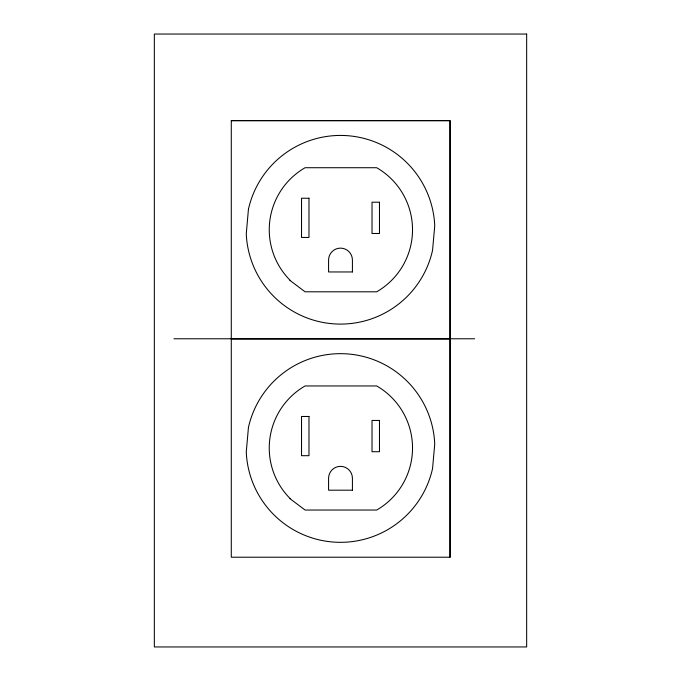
<?xml version="1.0" encoding="UTF-8"?>
<svg xmlns="http://www.w3.org/2000/svg" width="681" height="681" viewBox="0 0 681 681"><rect width="100%" height="100%" fill="white"/><g stroke="black" fill="none" stroke-linecap="round" stroke-linejoin="round"><path stroke-width="1.02" d="M231.285 120.741L450.405 120.741L450.405 557.211L231.285 557.211L231.285 120.546L449.715 120.546L449.715 557.211M289.961 280.41L305.071 291.8L376.704 291.8A71.633 71.633 0 0 0 376.704 167.722L305.071 167.722A71.633 71.633 0 0 0 290.234 280.41M173.97 338.78L474.657 338.78M231.285 338.976L449.715 338.976M289.961 498.654L305.071 510.035L376.704 510.035A71.633 71.633 0 0 0 376.704 385.957L305.071 385.957A71.633 71.633 0 0 0 290.234 498.654M248.437 209.246L246.267 233.77A94.318 94.318 0 0 0 432.563 250.276L434.733 225.751A94.318 94.318 0 0 0 248.437 209.246M248.437 427.481L246.267 452.005A94.318 94.318 0 0 0 432.563 468.511L434.733 443.986A94.318 94.318 0 0 0 248.437 427.481M526.66 34.05L154.34 34.05L154.34 646.95L526.66 646.95L526.66 34.05M308.978 198.239L301.53 198.239L301.53 237.456L308.978 237.456L308.978 198.239M379.47 202.206L372.022 202.206L372.022 233.481L379.47 233.481L379.47 202.206M352.417 271.957L328.582 271.957L328.582 260.04A11.917 11.917 0 0 1 340.5 248.131A11.917 11.917 0 0 1 352.417 260.04L352.417 271.957M308.978 416.474L301.53 416.474L301.53 455.691L308.978 455.691L308.978 416.474M379.47 420.441L372.022 420.441L372.022 451.716L379.47 451.716L379.47 420.441M352.417 490.192L328.582 490.192L328.582 478.275A11.917 11.917 0 0 1 340.5 466.366A11.917 11.917 0 0 1 352.417 478.275L352.417 490.192"/></g></svg>
